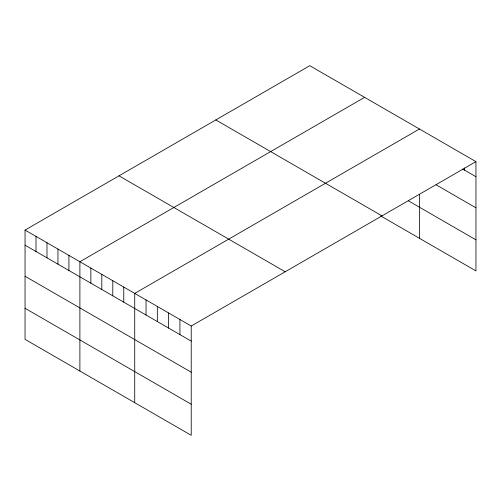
<?xml version="1.0" encoding="UTF-8"?>
<svg xmlns="http://www.w3.org/2000/svg" width="501" height="501" viewBox="0 0 501 501"><rect width="100%" height="100%" fill="white"/><g stroke="black" fill="none" stroke-linecap="round" stroke-linejoin="round"><path stroke-width="0.75" d="M475.95 161.635L191.225 326.019L191.225 435.306L25.05 339.365L25.05 230.078L309.775 65.694L475.95 161.635L475.95 270.922L380.741 215.956M364.609 97.351L79.891 261.735L79.891 371.028M419.45 129.014L134.725 293.398L134.725 402.685M462.655 169.056L475.95 176.728M436.07 184.788L475.95 207.815M408.484 200.888L475.95 239.841M215.812 119.939L381.994 215.881M119.006 175.832L285.188 271.767M25.05 230.078L191.225 326.019M25.05 245.171L191.225 341.112M25.05 276.258L191.225 372.199M25.05 308.284L191.225 404.226M464.652 167.941L464.652 170.208M419.45 194.256L419.45 238.307M179.928 319.494L179.928 334.593M168.624 312.968L168.624 328.067M157.327 306.443L157.327 321.542M146.029 299.924L146.029 315.016M123.76 287.067L123.76 302.159M112.794 280.735L112.794 295.828M101.822 274.398L101.822 289.497M90.856 268.066L90.856 283.165M68.919 255.404L68.919 270.502M57.953 249.072L57.953 264.171M46.988 242.741L46.988 257.84M36.016 236.409L36.016 251.508"/></g></svg>
